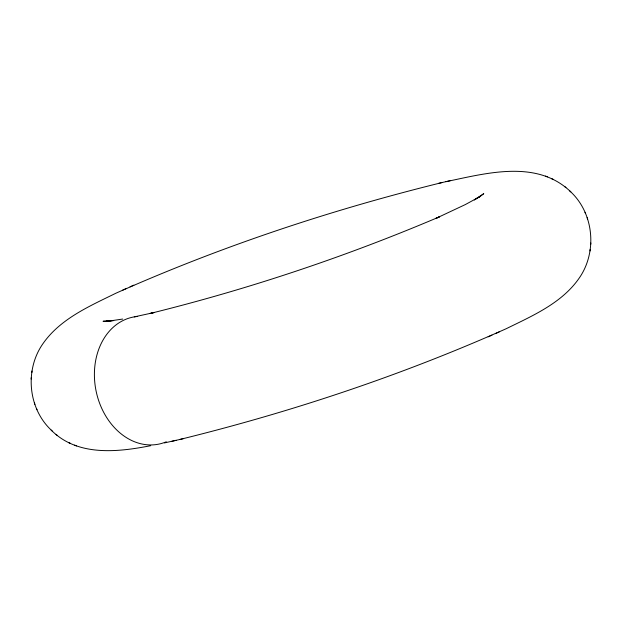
<?xml version="1.0" encoding="UTF-8"?>
<svg xmlns="http://www.w3.org/2000/svg" width="622" height="622" viewBox="0 0 622 622"><rect width="100%" height="100%" fill="white"/><g stroke="black" fill="none" stroke-linecap="round" stroke-linejoin="round"><path stroke-width="0.93" d="M442.436 182.464C330.702 209.941 220.934 246.499 115.77 293.281C89.024 306.436 59.417 319.164 42.187 344.79C24.421 371.202 28.425 409.851 52.388 431.163M179.556 439.536C291.29 412.067 401.058 375.501 506.215 328.719C532.968 315.564 562.576 302.836 579.813 277.21C597.579 250.798 593.575 212.149 569.612 190.837M31.139 379.016L31.31 377.453M31.823 372.586L31.994 371.039M590.682 244.547L590.861 242.984M590.006 250.961L590.177 249.414M479.002 197.353L483.776 193.652L474.259 199.926L479.096 197.081L465.318 204.576L435.804 218.446L439.567 216.775C345.933 256.606 249.033 289.02 150.244 313.441L154.295 312.501L134.305 316.87M122.728 290.101L126.678 288.344M130.052 286.835L133.816 285.164M488.177 336.836L491.94 335.165M495.322 333.656L499.264 331.899M445.951 181.671C486.528 173.243 536.926 159.123 570.848 191.918M164.402 442.926L176.049 440.329M438.393 183.397L450.196 180.691M171.804 441.309L183.607 438.603M150.734 445.679C117.465 452.233 77.4 456.602 51.152 430.082M122.697 319.055L108.111 321.193L113.694 320.555L103.05 321.271L109.122 321.216L106.284 321.131L108.072 321.302M545.564 176.065L547.368 176.858M551.636 178.677L553.479 179.486M74.632 445.142L76.436 445.935M68.521 442.514L70.364 443.323M564.683 186.538L565.896 187.603M56.104 434.397L57.317 435.462M585.014 212.281L585.559 213.626M587.098 217.692L587.642 219.037M34.358 402.963L34.902 404.308M36.441 408.374L36.986 409.719M166.299 441.791A64.797 50.817 78.6 0 1 96.464 392.746A64.797 50.817 78.6 0 1 137.68 316.45"/></g></svg>
